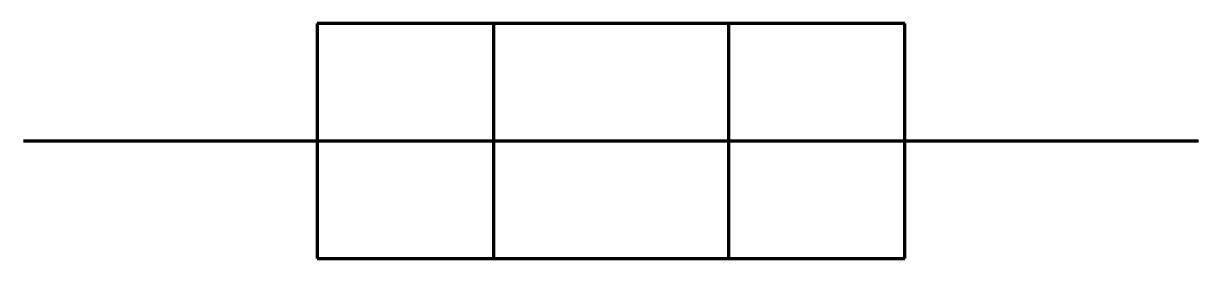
# Model space of a CAD drawing. Header units: millimetres. Extents: x 0 to 20, y -2 to 2.
import ezdxf

# ---------------------------------------------------------------- set-up
doc = ezdxf.new("R2010")
doc.units = ezdxf.units.MM
doc.layers.get('0').update_dxf_attribs({"linetype": 'CONTINUOUS', "lineweight": 0})

msp = doc.modelspace()

# ---------------------------------------------------------------- linework, layer by layer
at = {"color": 7, "linetype": 'CONTINUOUS', "lineweight": 70}
for p, q in [((15, 2), (5, 2)), ((5, 2), (5, -2)), ((8, 2), (8, -2)), ((12, 2), (12, -2)), ((15, -2), (15, 2)), ((20, 0), (0, 0)), ((5, -2), (15, -2))]:
    msp.add_line(p, q, dxfattribs=at)

doc.saveas('drawing.dxf')
